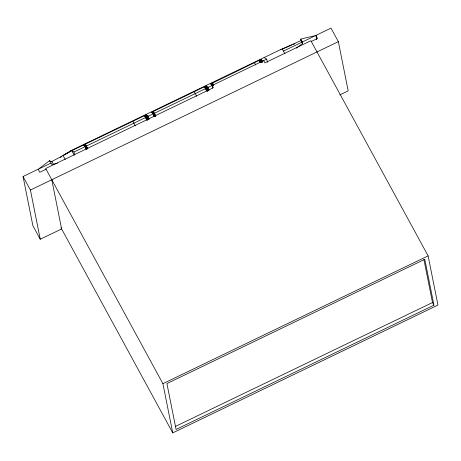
<?xml version="1.0" encoding="UTF-8"?>
<svg xmlns="http://www.w3.org/2000/svg" width="461" height="461" viewBox="0 0 461 461"><rect width="100%" height="100%" fill="white"/><g stroke="black" fill="none" stroke-linecap="round" stroke-linejoin="round"><path stroke-width="0.69" d="M263.058 60.915L261.082 59.78L259.56 60.224L210.902 83.919L212.752 85.158M87.918 148.736L85.406 144.132L83.729 145.25L85.613 146.425L86.103 148.868M209.006 90.437L208.378 87.267L206.395 86.132L204.425 86.777L152.424 111.896L151.744 112.588L153.594 113.665L154.205 116.725M49.719 160.584L38.188 169.279L51.073 163.067L49.719 160.584L49.938 161.678L51.92 161.471L67.761 152.994M68.845 152.309L71.311 150.447L280.905 49.448L301.039 40.591L300.739 39.093L315.923 35.445L283.601 51.015M296.308 48.134L302.623 43.495L302.324 41.997L300.739 39.093M65.255 159.529L63.065 155.507L71.311 150.447L74.008 152.021L74.515 154.562M63.065 155.507L71.755 150.707L144.892 115.481L146.414 115.037L148.39 116.172L149.024 119.341M60.27 157.466L61.526 156.792M51.782 179.744L61.618 228.95L40.251 239.242L32.881 225.717L23.05 176.511L38.165 169.227L39.825 172.281L46.077 169.268M316.765 39.658L315.871 35.405L330.981 28.121L338.357 41.651L348.188 90.857L339.769 94.908M74.008 152.021L266.763 59.135L267.397 62.31M311.284 41.473L317.531 38.459L315.871 35.405M40.251 239.242L30.42 190.036L338.357 41.651M428.119 255.872L437.95 305.078L172.742 432.879L162.912 383.673L428.119 255.872L310.881 40.729L264.896 62.886L263.669 60.639M175.295 426.494L432.51 302.543L423.913 259.508M433.945 305.176L176.079 429.433L166.917 383.575L424.783 259.318L433.945 305.176L432.51 302.543M282.605 48.987L291.669 45.103M292.966 44.544L294.907 43.714M51.073 163.067L51.292 164.162L53.476 164.335L57.613 163.119M264.067 57.562L266.763 59.135M301.039 40.591L302.623 43.495M282.374 49.097L284.996 53.914M261.082 59.78L262.107 61.665M260.938 59.786L262.194 62.091M260.88 59.786L262.153 62.12M260.747 59.815L262.038 62.189M260.586 59.855L261.9 62.264M260.407 59.907L261.41 61.739M260.211 59.97L261.226 61.832M260.004 60.045L261.03 61.924M259.785 60.132L261.024 62.408M259.56 60.224L260.805 62.517M259.33 60.322L260.586 62.621M259.105 60.426L260.361 62.731M254.42 62.69L255.676 64.989M212.544 82.865L213.8 85.17M212.285 82.997L213.535 85.297M212.031 83.13L213.276 85.418M211.795 83.262L213.172 85.786M211.576 83.389L212.596 85.262M211.38 83.51L212.388 85.36M211.299 83.574L211.968 84.795M211.213 83.631L211.876 84.841M211.08 83.735L211.726 84.928M210.971 83.833L211.564 85.031M210.861 83.988L211.541 85.268M206.395 86.132L208.453 89.901M206.315 86.126L208.487 90.126M206.2 86.138L208.741 90.794M206.061 86.167L208.326 90.316M205.906 86.201L208.205 90.425M205.727 86.253L208.061 90.54M205.531 86.316L207.894 90.661M205.318 86.391L207.715 90.788M205.099 86.478L207.583 91.036M204.874 86.57L207.375 91.157M204.649 86.674L207.156 91.272M204.425 86.777L206.62 90.811M194.196 91.71L196.703 96.314M153.392 111.372L155.899 115.976M153.127 111.504L155.634 116.103M152.873 111.631L155.369 116.212M152.637 111.764L155.046 116.184M152.424 111.896L154.804 116.27M152.228 112.017L154.579 116.333M152.147 112.075L154.481 116.362M152.061 112.132L152.724 113.348M153.715 115.169L154.377 116.385M151.923 112.242L152.574 113.435M146.471 115.054L148.817 119.359M148.811 119.434L146.327 115.031L148.471 119.076M146.218 115.043L148.436 119.117M146.079 115.071L148.344 119.22M145.918 115.106L148.223 119.33M145.739 115.158L148.079 119.445M145.543 115.221L147.912 119.566M145.336 115.302L147.727 119.693M145.117 115.383L147.29 119.37M144.892 115.481L147.393 120.062M144.668 115.578L147.174 120.183M144.443 115.682L146.95 120.292M132.843 121.272L135.355 125.882M85.147 144.258L87.653 148.863M84.893 144.391L87.077 148.402M84.657 144.524L87.066 148.943M84.438 144.656L86.824 149.03M84.248 144.777L86.599 149.093M84.161 144.835L86.495 149.122M84.081 144.892L84.738 146.108M85.4 147.324L86.391 149.145M83.942 145.002L84.588 146.195M85.567 147.981L86.213 149.174M71.755 150.707L74.267 155.317M51.92 161.471L53.476 164.335M162.912 383.673L45.674 168.524L213.38 87.711L212.158 85.464L212.677 88.068M60.938 227.699L172.742 432.879M23.05 176.511L30.42 190.036M280.905 49.448L280.98 49.817"/></g></svg>
